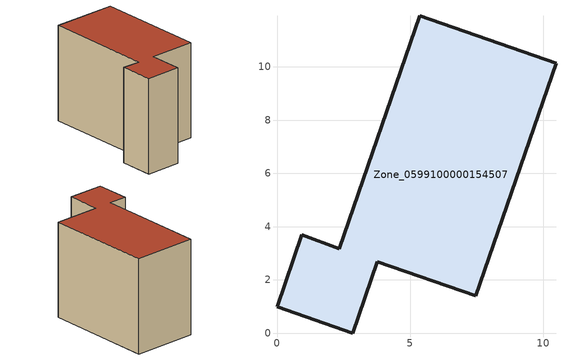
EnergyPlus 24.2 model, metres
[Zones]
Zone_0599100000154507
 floor ground (C_G): 3.77,2.69 2.84,0 0,0.99 0.92,3.7 2.33,3.17 5.37,11.91 10.48,10.14 7.46,1.4 z0
 wall outside (C_F): 0.92,3.7 0,0.99 2.84,0 3.77,2.69 7.46,1.4 10.48,10.14 5.37,11.91 2.33,3.17 0.92,3.7 z0:8.1
 roof outside (C_R): 10.48,10.14 5.37,11.91 2.33,3.17 0.92,3.7 0,0.99 2.84,0 3.77,2.69 7.46,1.4 z8.1
[BUILDING]
Pand.0599100000154507: North Axis=0; Terrain=City; Loads Convergence Tolerance Value=0.04; Temperature Convergence Tolerance Value=0.4; Solar Distribution=FullExterior; Maximum Number of Warmup Days=25; Minimum Number of Warmup Days=1
[Site:Location]
Rotterdam.The.Hague.AP_ZH_NLD Design_Conditions: Latitude=51.96; Longitude=4.45; Time Zone=1; Elevation=-4.5
[SITE:GROUNDTEMPERATURE:BUILDINGSURFACE]
18, 18, 18, 18, 18, 18, 18, 18, 18, 18, 18, 18
[MATERIAL] Thermal Absorptance=0.9; Solar Absorptance=0.7; Visible Absorptance=0.7
Name | Roughness | Thickness | Conductivity | Density | Specific Heat
G.TI.1992-2005 | MediumSmooth | 0.15 | 0.06 | 540 | 1210
F.TI.1992-2005 | Rough | 0.3 | 0.12 | 1920 | 840
R.TI.1992-2005 | MediumRough | 0.2 | 0.08 | 1500 | 1000
[CONSTRUCTION]
C_G: G.TI.1992-2005
C_F: F.TI.1992-2005
C_R: R.TI.1992-2005
[ZONE]
Zone_0599100000154507: Type=1; Multiplier=1; Ceiling Height=Autocalculate; Volume=Autocalculate; Floor Area=autocalculate; Part of Total Floor Area=Yes
[ZONEINFILTRATION:DESIGNFLOWRATE]
Infil_Zone_0599100000154507: Zone or ZoneList or Space or SpaceList=Zone_0599100000154507; Schedule=AlwaysOn; Design Flow Rate Calculation Method=Flow/Area; Flow Rate per Floor Area=0.0015; Constant Term Coefficient=1; Temperature Term Coefficient=0; Velocity Term Coefficient=0; Velocity Squared Term Coefficient=0
[HVACTEMPLATE:ZONE:IDEALLOADSAIRSYSTEM]
Zone_0599100000154507: Maximum Heating Supply Air Temperature=50; Minimum Cooling Supply Air Temperature=13; Maximum Heating Supply Air Humidity Ratio=0.0156; Minimum Cooling Supply Air Humidity Ratio=0.0077; Heating Limit=NoLimit; Cooling Limit=NoLimit; Dehumidification Control Type=ConstantSensibleHeatRatio; Cooling Sensible Heat Ratio=0.7; Dehumidification Setpoint=60; Humidification Control Type=None; Humidification Setpoint=30; Outdoor Air Method=None; Outdoor Air Flow Rate per Person=0.00944; Outdoor Air Flow Rate per Zone Floor Area=0; Outdoor Air Flow Rate per Zone=0; Demand Controlled Ventilation Type=None; Outdoor Air Economizer Type=NoEconomizer; Heat Recovery Type=None; Sensible Heat Recovery Effectiveness=0.7; Latent Heat Recovery Effectiveness=0.65
[ZONECONTROL:THERMOSTAT]
ThermostatControl_Zone_0599100000154507: Zone or ZoneList=Zone_0599100000154507; Control Type Schedule=DualSetpointControlType; Control 1=Thermostat_Zone_0599100000154507; Temperature Difference Between Cutout And Setpoint=0
[THERMOSTATSETPOINT:DUALSETPOINT]
Thermostat_Zone_0599100000154507: Heating Setpoint Temperature Schedule=HeatingSetpoint_Zone_0599100000154507; Cooling Setpoint Temperature Schedule=CoolingSetpoint_Zone_0599100000154507
[SCHEDULE:COMPACT]
HeatingSetpoint_Zone_0599100000154507: Through: 12/31, For: AllDays, Until: 24:00, 21
CoolingSetpoint_Zone_0599100000154507: Through: 12/31, For: AllDays, Until: 24:00, 24
DualSetpointControlType: Through: 12/31, For: AllDays, Until: 24:00, 4
AlwaysOn: Through: 12/31, For: AllDays, Until: 24:00, 1
